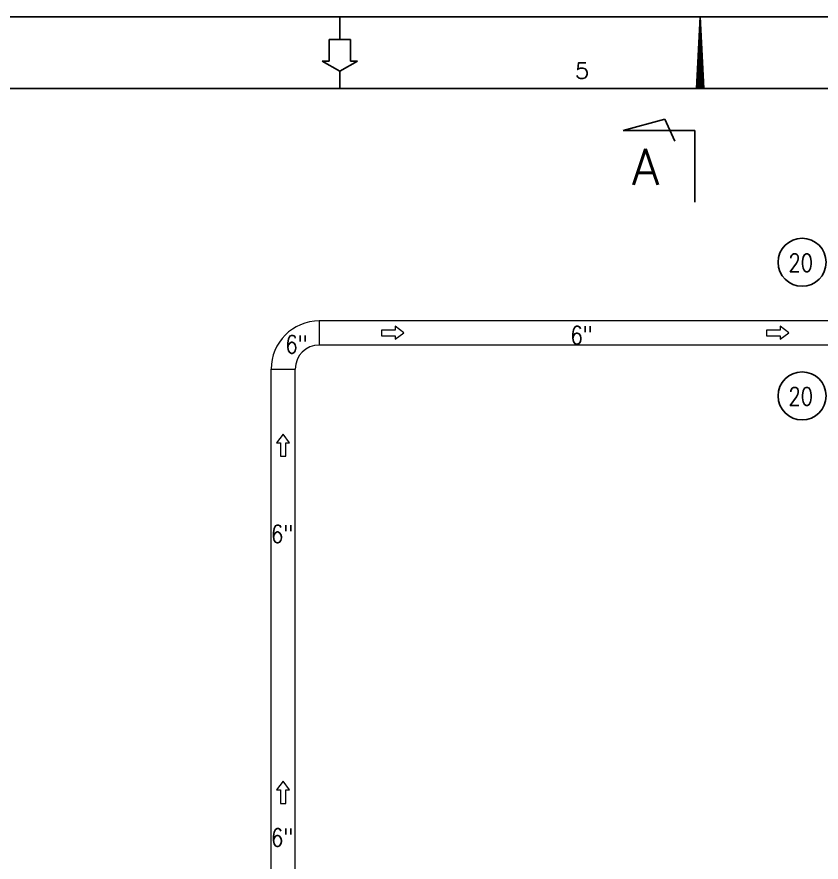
# Model space of a CAD drawing. Header units: millimetres. Extents: x -312439 to 477422, y -331570 to 212570.
# Drawn here: x 356694 to 362312, y 140830 to 146731 of the extents above; entities that cross this region are included whole.
import ezdxf
from ezdxf.enums import TextEntityAlignment as Align

# ---------------------------------------------------------------- set-up
doc = ezdxf.new("R2010")
doc.units = ezdxf.units.MM
for name, color, linetype in [('2', 2, 'Continuous'), ('ARCONDTEXTO', 4, 'Continuous'), ('FORMATO A1', 1, 'Continuous'), ('TEXTO FORMATO', 4, 'Continuous')]:
    doc.layers.add(name, color=color, linetype=linetype)
doc.styles.add('ROMANS', font='romans.shx', dxfattribs={"height": 187.5})

# ---------------------------------------------------------------- blocks, each defined once
blk = doc.blocks.new('A$C2D342850')
at = {"layer": 'FORMATO A1', "color": 1, "linetype": 'Continuous'}
for p, q in [((84100, 0), (0, 0)), ((42116, -316.2), (42116, 0)), ((47150, 0), (47099.5, -1000)), ((47150, -1000), (47150, 0)), ((47200.5, -1000), (47150, 0)), ((47141, -1000), (47141, -178.22)), ((47159, -1000), (47159, -178.22)), ((41967.7, -316.2), (42264.2, -316.2)), ((41967.9, -316.2), (41967.9, -616.2)), ((42264.2, -316.2), (42264.2, -616.2)), ((47132, -1000), (47132, -356.44)), ((47168, -1000), (47168, -356.44)), ((47123, -1000), (47123, -534.65)), ((47177, -1000), (47177, -534.65)), ((41867.9, -616.2), (42116.1, -759.4)), ((41967.9, -616.2), (41867.9, -616.2)), ((42364.2, -616.2), (42116.1, -759.4)), ((42264.2, -616.2), (42364.2, -616.2)), ((42116, -1000), (42116, -759.5)), ((47114, -1000), (47114, -712.87)), ((47186, -1000), (47186, -712.87)), ((47105, -1000), (47105, -891.09)), ((47195, -1000), (47195, -891.09))]:
    blk.add_line(p, q, dxfattribs=at)
at = {"layer": 'FORMATO A1', "color": 2, "linetype": 'Continuous'}
blk.add_line((2500, -1000), (83100, -1000), dxfattribs=at)
at = {"layer": 'FORMATO A1', "color": 1, "linetype": 'Continuous'}
blk.add_lwpolyline([(45552.39, -643.44), (45449.26, -643.44), (45438.95, -736.25), (45449.26, -725.94), (45480.2, -715.62), (45511.14, -715.62), (45542.08, -725.94), (45562.7, -746.56), (45573.01, -777.5), (45573.01, -798.12), (45562.7, -829.06), (45542.08, -849.69), (45511.14, -860), (45480.2, -860), (45449.26, -849.69), (45438.95, -839.37), (45428.64, -818.75)], dxfattribs=at)

msp = doc.modelspace()

# ---------------------------------------------------------------- linework, layer by layer
at = {"color": 5, "linetype": 'Continuous', "lineweight": 0}
for p, q in [((358806.396, 144608.725), (358806.396, 144440.425)), ((363207.173, 144608.725), (358806.396, 144608.725)), ((363207.173, 144440.425), (358806.396, 144440.425)), ((358469.796, 144272.125), (358638.096, 144272.125)), ((358469.796, 138622.936), (358469.796, 144272.125)), ((358638.096, 138622.936), (358638.096, 144272.125))]:
    msp.add_line(p, q, dxfattribs=at)
at = {"color": 1, "linetype": 'Continuous', "lineweight": 0}
for p, q in [((359241.988, 144543.753), (359241.988, 144505.398)), ((359337.308, 144543.753), (359241.988, 144543.753)), ((359337.308, 144570.875), (359337.308, 144543.753)), ((359397.386, 144524.575), (359337.308, 144570.875)), ((359337.308, 144480.721), (359397.386, 144524.575)), ((361930.816, 144543.753), (361930.816, 144505.398)), ((362026.135, 144543.753), (361930.816, 144543.753)), ((362026.135, 144570.875), (362026.135, 144543.753)), ((362086.213, 144524.575), (362026.135, 144570.875)), ((362026.135, 144480.721), (362086.213, 144524.575)), ((359241.988, 144505.398), (359337.308, 144505.398)), ((359337.308, 144505.398), (359337.308, 144480.721)), ((361930.816, 144505.398), (362026.135, 144505.398)), ((362026.135, 144505.398), (362026.135, 144480.721)), ((358553.946, 143818.566), (358507.647, 143758.488)), ((358597.801, 143758.488), (358553.946, 143818.566)), ((358507.647, 143758.488), (358534.769, 143758.488)), ((358534.769, 143758.488), (358534.769, 143663.169)), ((358573.124, 143663.169), (358573.124, 143758.488)), ((358573.124, 143758.488), (358597.801, 143758.488)), ((358534.769, 143663.169), (358573.124, 143663.169)), ((358553.946, 141394.103), (358507.647, 141334.025)), ((358597.801, 141334.025), (358553.946, 141394.103)), ((358507.647, 141334.025), (358534.769, 141334.025)), ((358534.769, 141334.025), (358534.769, 141238.705)), ((358573.124, 141238.705), (358573.124, 141334.025)), ((358573.124, 141334.025), (358597.801, 141334.025)), ((358534.769, 141238.705), (358573.124, 141238.705))]:
    msp.add_line(p, q, dxfattribs=at)
at = {"color": 5, "linetype": 'Continuous', "lineweight": 0}
for radius in [336.6, 168.3]:
    msp.add_arc((358806.396, 144272.125), radius, 90, 180, dxfattribs=at)
at = {"layer": '2', "color": 2, "linetype": 'Continuous'}
for p, q in [((360929.339, 145938.532), (361219.117, 146016.178)), ((361219.117, 146016.178), (361290.297, 145863.532)), ((361429.339, 145938.532), (360929.339, 145938.532)), ((361429.339, 145438.532), (361429.339, 145938.532))]:
    msp.add_line(p, q, dxfattribs=at)
at = {"layer": 'FORMATO A1', "color": 2, "linetype": 'Continuous'}
msp.add_line((339142.032, 146231.232, 0), (379442.032, 146231.232, 0), dxfattribs=at)
at = {"layer": 'TEXTO FORMATO', "color": 1}
for centre in [(362179.221, 145018.031), (362179.221, 144085.168)]:
    msp.add_circle(centre, 167.835, dxfattribs=at)

# ---------------------------------------------------------------- block references
at = {"layer": 'FORMATO A1', "xscale": 0.5, "yscale": 0.5, "zscale": 0.5}
msp.add_blockref('A$C2D342850', (337892.032, 146731.232, 0), dxfattribs=at)

# ---------------------------------------------------------------- texts
at = {"layer": '2', "color": 2, "linetype": 'Continuous', "style": 'ROMANS', "text_generation_flag": 2}
msp.add_text('A', height=250, dxfattribs=at).set_placement((361182.75, 145683.929), align=Align.MIDDLE_LEFT)
at = {"layer": 'ARCONDTEXTO', "color": 3, "linetype": 'Continuous', "lineweight": -3, "style": 'ROMANS', "width": 0.8}
for p in [(362083.903, 144951.966), (362083.903, 144019.103)]:
    msp.add_text('20 ', height=125, dxfattribs=at).set_placement(p)
at = {"layer": 'ARCONDTEXTO', "linetype": 'Continuous', "lineweight": -3, "style": 'ROMANS', "width": 0.8}
for p in [(360561.397, 144445.865), (358570.293, 144381.966), (358469.413, 143058.269), (358469.413, 140938.721)]:
    msp.add_text('6"', height=125, dxfattribs=at).set_placement(p)

doc.saveas('drawing.dxf')
